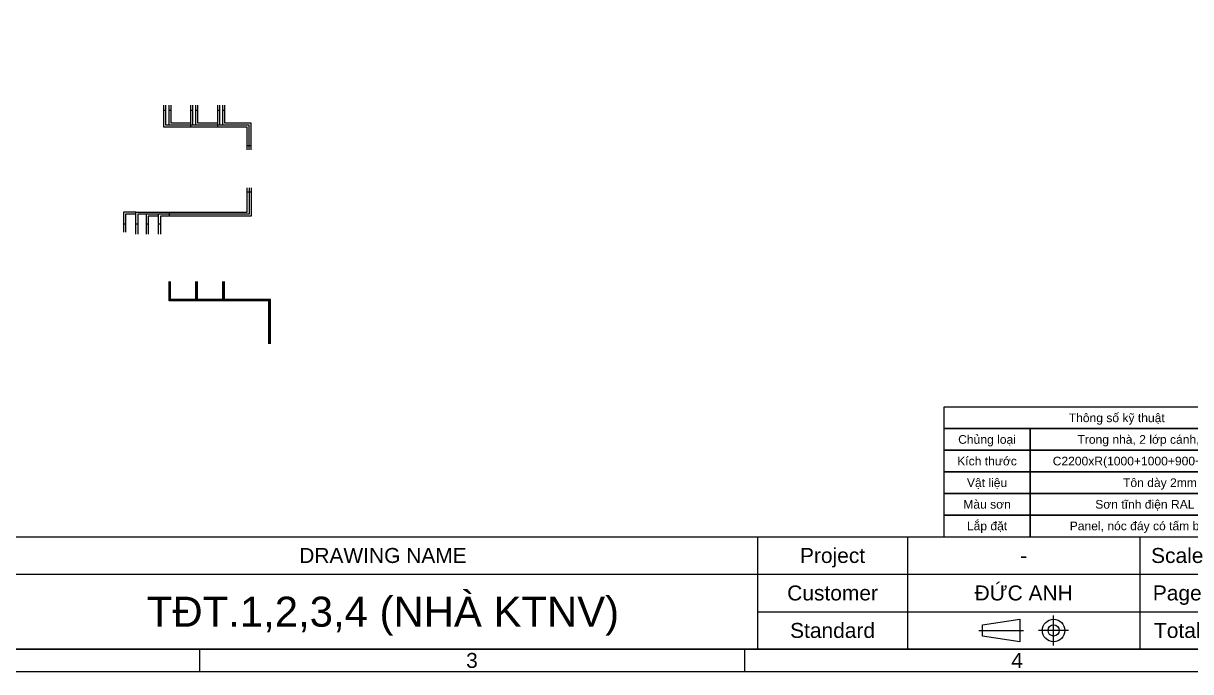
# Model space of a CAD drawing. Header units: millimetres. Extents: x 173893 to 258446, y -176540 to -123824.
# Drawn here: x 203265 to 207822, y -143969 to -141439 of the extents above; entities that cross this region are included whole.
import ezdxf
from ezdxf.enums import TextEntityAlignment as Align

# ---------------------------------------------------------------- set-up
doc = ezdxf.new("R2010")
doc.units = ezdxf.units.MM
doc.header["$LTSCALE"] = 3
for name, color, linetype in [('@.DM. NÉT CHÍNH', 7, 'Continuous'), ('@.TEXT', 7, 'Continuous'), ('@.VISIBLE', 7, 'Continuous')]:
    doc.layers.add(name, color=color, linetype=linetype)
doc.styles.add('Arial', font='arial.ttf')

# ---------------------------------------------------------------- blocks, each defined once
blk = doc.blocks.new('Standard ISO')
at = {"color": 6}
for p, q in [((4, -2), (4, 2)), ((-6, 0), (0, 0)), ((6, 0), (2, 0))]:
    blk.add_line(p, q, dxfattribs=at)
blk.add_lwpolyline([(-0.5, 1.5), (-0.5, -1.5), (-5.5, -0.75), (-5.5, 0.75), (-0.5, 1.5)])
for radius in [1.5, 0.75]:
    blk.add_circle((4, 0), radius)
blk = doc.blocks.new('KHUNG BAN VE (Made by Tung)')
at = {"layer": '@.VISIBLE', "color": 8}
for p, q in [((223, 18), (223, 3)), ((243, 18), (243, 3)), ((274, 18), (274, 3)), ((123, 13), (294, 13)), ((223, 8), (294, 8)), ((148.5, 3), (148.5, 0)), ((221.25, 3), (221.25, 0))]:
    blk.add_line(p, q, dxfattribs=at)
for points in [[(0, 0), (297, 0), (297, 210), (0, 210)], [(3, 3), (294, 3), (294, 207), (3, 207)], [(3, 18), (294, 18), (294, 3), (3, 3)]]:
    blk.add_lwpolyline(points, close=True, dxfattribs=at)
blk.add_blockref('Standard ISO', (258.5, 5.5))
at = {"layer": '@.TEXT', "color": 2, "style": 'Arial'}
for s, p in [('DRAWING NAME', (173, 15.5)), ('Project', (233, 15.5)), ('Scale', (279, 15.5)), ('Customer', (233, 10.5)), ('Page', (279, 10.5)), ('Standard', (233, 5.5)), ('Total', (279, 5.5))]:
    blk.add_text(s, height=2, dxfattribs=at).set_placement(p, align=Align.MIDDLE_CENTER)
at = {"layer": '@.TEXT', "color": 1, "style": 'Arial'}
for s, p in [('3', (184.875, 1.5)), ('4', (257.625, 1.5))]:
    blk.add_text(s, height=2, dxfattribs=at).set_placement(p, align=Align.MIDDLE_CENTER)
for tag, height, p in [('DESIGNER_NAME', 2, (38, 15.5)), ('PROJECT_CODE', 2, (258.5, 15.5)), ('SCALE', 2, (289, 15.5)), ('APPROVED_NAME', 2, (38, 10.5)), ('CUSTOMER_NAME', 2, (258.5, 10.5)), ('PAGE', 2, (289, 10.5)), ('DRAWING_NAME', 4, (173, 8)), ('TOTAL', 2, (289, 5.5))]:
    blk.add_attdef(tag, text='', height=height, dxfattribs=at).set_placement(p, align=Align.MIDDLE_CENTER)
blk = doc.blocks.new('Bảng thông số (Made by Tung)')
at = {"color": 8}
for points in [[(-80, 25), (0, 25), (0, 30), (-80, 30)], [(-80, 20), (-60, 20), (-60, 25), (-80, 25)], [(-60, 20), (0, 20), (0, 25), (-60, 25)], [(-80, 15), (-60, 15), (-60, 20), (-80, 20)], [(-60, 15), (0, 15), (0, 20), (-60, 20)], [(-80, 10), (-60, 10), (-60, 15), (-80, 15)], [(-60, 10), (0, 10), (0, 15), (-60, 15)], [(-80, 5), (-60, 5), (-60, 10), (-80, 10)], [(-60, 5), (0, 5), (0, 10), (-60, 10)], [(-80, 0), (-60, 0), (-60, 5), (-80, 5)], [(-60, 0), (0, 0), (0, 5), (-60, 5)]]:
    blk.add_lwpolyline(points, close=True, dxfattribs=at)
at = {"color": 4, "style": 'Arial'}
for tag, p in [('FORM', (-30, 22.5)), ('SIZE', (-30, 17.5)), ('MATERIAL', (-30, 12.5)), ('PAINTING', (-30, 7.5)), ('ASSEMBLY', (-30, 2.5))]:
    blk.add_attdef(tag, text='', height=2, dxfattribs=at).set_placement(p, align=Align.MIDDLE_CENTER)
at = {"layer": '@.TEXT', "color": 1, "style": 'Arial'}
blk.add_text('Thông số kỹ thuật', height=2, dxfattribs=at).set_placement((-40, 27.5), align=Align.MIDDLE_CENTER)
at = {"layer": '@.TEXT', "color": 2, "style": 'Arial'}
for s, p in [('Chủng loại', (-70, 22.5)), ('Kích thước', (-70, 17.5)), ('Vật liệu', (-70, 12.5)), ('Màu sơn', (-70, 7.5)), ('Lắp đặt', (-70, 2.5))]:
    blk.add_text(s, height=2, dxfattribs=at).set_placement(p, align=Align.MIDDLE_CENTER)

msp = doc.modelspace()

# ---------------------------------------------------------------- linework, layer by layer
at = {"layer": '@.DM. NÉT CHÍNH', "linetype": 'Continuous'}
for p, q in [((203813.62, -141777.76), (203821.62, -141777.76)), ((203833.62, -141777.76), (203841.62, -141777.76)), ((203918.62, -141777.76), (203926.62, -141777.76)), ((203938.62, -141777.76), (203946.62, -141777.76)), ((204023.62, -141777.76), (204031.62, -141777.76)), ((204043.62, -141777.76), (204051.62, -141777.76)), ((204138.82, -141915.15), (204154.82, -141915.15)), ((204154.82, -142097.96), (204138.82, -142097.96)), ((203834.82, -142175.46), (203834.82, -142183.46)), ((203834.82, -142183.46), (203834.82, -142191.46)), ((203655.86, -142221.46), (203663.86, -142221.46)), ((203703.86, -142221.46), (203711.86, -142221.46)), ((203743.86, -142221.46), (203751.86, -142221.46)), ((203791.86, -142221.46), (203799.86, -142221.46)), ((203839.62, -142445.99), (203839.62, -142446.49)), ((204046.62, -142466.49), (204049.62, -142466.49)), ((204226.62, -142680.99), (204229.62, -142680.99))]:
    msp.add_line(p, q, dxfattribs=at)
at = {"layer": '@.DM. NÉT CHÍNH', "color": 2, "linetype": 'Continuous'}
for points in [[(203703.86, -142175.46), (203655.86, -142175.46), (203655.86, -142253.46)], [(203703.86, -142183.46), (203663.86, -142183.46), (203663.86, -142253.46)], [(203791.86, -142183.46), (203743.86, -142183.46), (203743.86, -142261.46)], [(203791.86, -142191.46), (203751.86, -142191.46), (203751.86, -142261.46)]]:
    msp.add_lwpolyline(points, dxfattribs=at)
at = {"layer": '@.VISIBLE', "color": 4}
for p, q in [((203813.62, -141777.76), (203821.62, -141777.76)), ((204138.82, -141915.25), (204146.82, -141915.25)), ((203836.62, -142465.99), (203839.62, -142465.99)), ((203836.62, -142465.99), (203839.62, -142465.99)), ((204226.62, -142688.99), (204226.62, -142673.99)), ((204226.62, -142688.99), (204226.62, -142673.99)), ((204226.62, -142680.99), (204226.62, -142680.99)), ((204226.62, -142680.99), (204229.62, -142680.99)), ((204226.62, -142680.99), (204226.62, -142680.99)), ((204226.62, -142680.99), (204229.62, -142680.99)), ((204229.62, -142688.99), (204229.62, -142673.99)), ((204229.62, -142688.99), (204229.62, -142673.99))]:
    msp.add_line(p, q, dxfattribs=at)
at = {"layer": '@.VISIBLE', "color": 1}
for p, q in [((204226.62, -142688.99), (204226.62, -142673.99)), ((204226.62, -142680.99), (204226.62, -142680.99)), ((204229.62, -142688.99), (204229.62, -142673.99))]:
    msp.add_line(p, q, dxfattribs=at)
at = {"layer": '@.VISIBLE', "color": 4}
for points in [[(203918.62, -141843.76), (203813.62, -141843.76), (203813.62, -141757.76)], [(204138.82, -141932.26), (204138.82, -141843.76), (203813.62, -141843.76), (203813.62, -141757.76)], [(203833.62, -141835.76), (203821.62, -141835.76), (203821.62, -141757.76)], [(204146.82, -141932.26), (204146.82, -141835.76), (203821.62, -141835.76), (203821.62, -141757.76)], [(203918.62, -141835.76), (203833.62, -141835.76), (203833.62, -141757.76)], [(203918.62, -141827.76), (203841.62, -141827.76), (203841.62, -141757.76)], [(203938.62, -142521.99), (203833.62, -142521.99), (203833.62, -142446.49)], [(204226.62, -142688.99), (204226.62, -142518.99), (203836.62, -142518.99), (203836.62, -142445.99)], [(204226.62, -142688.99), (204226.62, -142518.99), (203836.62, -142518.99), (203836.62, -142445.99)], [(203938.62, -142518.99), (203836.62, -142518.99), (203836.62, -142446.49)], [(204229.62, -142688.99), (204229.62, -142515.99), (203839.62, -142515.99), (203839.62, -142445.99)], [(204229.62, -142688.99), (204229.62, -142515.99), (203839.62, -142515.99), (203839.62, -142445.99)], [(203938.62, -142515.99), (203839.62, -142515.99), (203839.62, -142446.49)]]:
    msp.add_lwpolyline(points, dxfattribs=at)
at = {"layer": '@.VISIBLE', "color": 2}
for points in [[(204023.62, -141843.76), (203918.62, -141843.76), (203918.62, -141757.76)], [(203938.62, -141835.76), (203926.62, -141835.76), (203926.62, -141757.76)], [(204023.62, -141835.76), (203938.62, -141835.76), (203938.62, -141757.76)], [(204023.62, -141827.76), (203946.62, -141827.76), (203946.62, -141757.76)], [(204043.62, -142521.99), (203938.62, -142521.99), (203938.62, -142446.49)], [(204043.62, -142518.99), (203941.62, -142518.99), (203941.62, -142446.49)], [(204043.62, -142515.99), (203944.62, -142515.99), (203944.62, -142446.49)]]:
    msp.add_lwpolyline(points, dxfattribs=at)
at = {"layer": '@.VISIBLE', "color": 1}
for points in [[(204138.82, -141932.26), (204138.82, -141843.76), (204023.62, -141843.76), (204023.62, -141757.76)], [(204146.82, -141932.26), (204146.82, -141835.76), (204031.62, -141835.76), (204031.62, -141757.76)], [(204146.82, -141932.26), (204146.82, -141835.76), (204043.62, -141835.76), (204043.62, -141757.76)], [(204154.82, -141932.26), (204154.82, -141827.76), (204051.62, -141827.76), (204051.62, -141757.76)], [(203703.86, -142261.46), (203703.86, -142175.46), (204138.82, -142175.46), (204138.82, -142080.96)], [(204146.82, -142080.96), (204146.82, -142183.46), (203711.86, -142183.46), (203711.86, -142261.46)], [(204146.82, -142080.96), (204146.82, -142183.46), (203791.86, -142183.46), (203791.86, -142261.46)], [(204154.82, -142080.96), (204154.82, -142191.46), (203799.86, -142191.46), (203799.86, -142261.46)], [(204223.62, -142688.99), (204223.62, -142521.99), (204043.62, -142521.99), (204043.62, -142446.49)], [(204226.62, -142688.99), (204226.62, -142518.99), (204046.62, -142518.99), (204046.62, -142446.49)], [(204226.62, -142688.99), (204226.62, -142518.99), (204046.62, -142518.99), (204046.62, -142446.49)], [(204229.62, -142688.99), (204229.62, -142515.99), (204049.62, -142515.99), (204049.62, -142446.49)], [(204229.62, -142688.99), (204229.62, -142515.99), (204049.62, -142515.99), (204049.62, -142446.49)]]:
    msp.add_lwpolyline(points, dxfattribs=at)

# ---------------------------------------------------------------- block references
at = {"xscale": 16.875, "yscale": 16.875, "zscale": 16.875}
msp.add_blockref('Bảng thông số (Made by Tung)', (208208.1, -143442.43), dxfattribs=at).add_auto_attribs({'MATERIAL': 'Tôn dày 2mm', 'ASSEMBLY': 'Panel, nóc đáy có tấm bịt tháo rời', 'PAINTING': 'Sơn tĩnh điện RAL 7032', 'SIZE': 'C2200xR(1000+1000+900+900)xS1000', 'FORM': 'Trong nhà, 2 lớp cánh, đặt sàn'})
at = {"layer": '@.VISIBLE'}
ref = msp.add_blockref('KHUNG BAN VE (Made by Tung)', (199608.6, -143968.93), dxfattribs=dict(at, xscale=29.25, yscale=29.25, zscale=29.25))
ref.add_attrib('CUSTOMER_NAME', 'ĐỨC ANH', dxfattribs={"layer": '@.TEXT', "color": 1, "height": 58.5, "style": 'Arial'}).set_placement((207169.73, -143661.81), align=Align.MIDDLE_CENTER)
ref.add_attrib('PROJECT_CODE', '-', dxfattribs={"layer": '@.TEXT', "color": 1, "height": 58.5, "style": 'Arial'}).set_placement((207169.73, -143515.56), align=Align.MIDDLE_CENTER)
ref.add_attrib('DRAWING_NAME', 'TĐT.1,2,3,4 (NHÀ KTNV)', dxfattribs={"layer": '@.TEXT', "color": 1, "height": 117, "style": 'Arial'}).set_placement((204668.85, -143734.93), align=Align.MIDDLE_CENTER)

doc.saveas('drawing.dxf')
